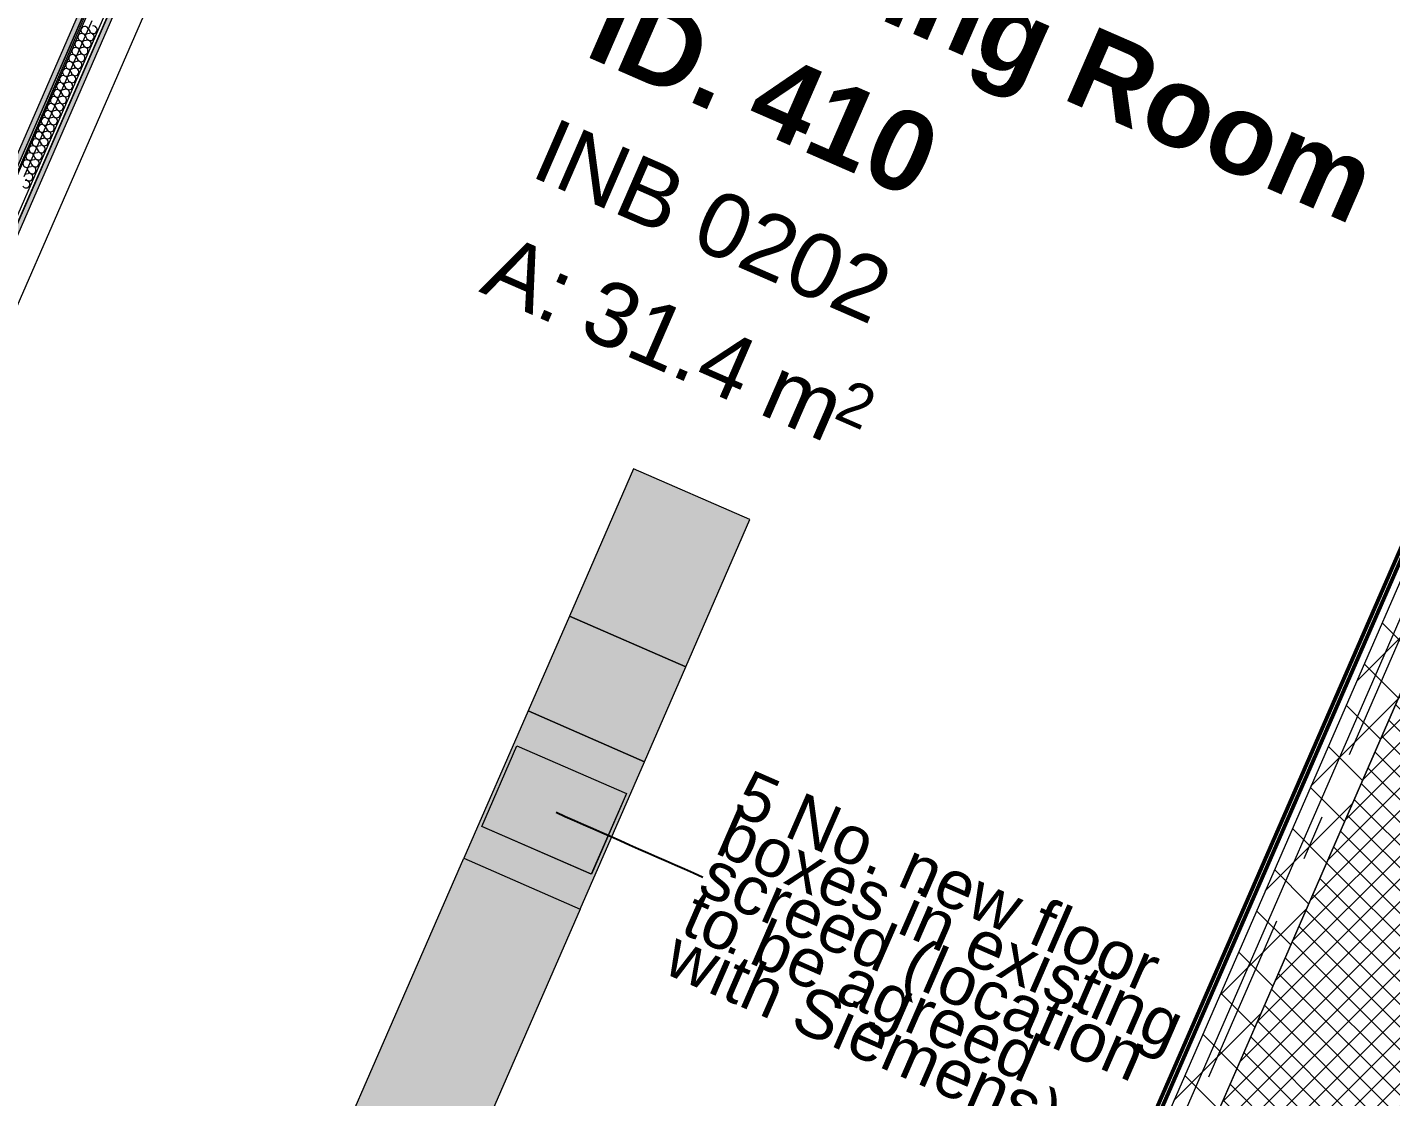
# Model space of a CAD drawing. Header units: millimetres. Extents: x -99530 to 90294, y -97212 to 56397.
# Drawn here: x 27354 to 31597, y 6482 to 9809 of the extents above; entities that cross this region are included whole.
import ezdxf
from ezdxf.enums import TextEntityAlignment as Align

# ---------------------------------------------------------------- set-up
doc = ezdxf.new("R2010")
doc.units = ezdxf.units.MM
doc.header["$MEASUREMENT"] = 0
doc.linetypes.add('Double Dashed', pattern=[1093.611073, 529.166651, -211.666656, 141.111112, -211.666656])
for name, color, linetype in [('A-15-MG_Structural_Grid', 7, 'Continuous'), ('A-25-M_Wall_Int', 7, 'Continuous'), ('New_A-05-M_Gross_Int_Siemens', 7, 'Continuous'), ('New_A-25-M_Wall_Int', 7, 'Continuous')]:
    doc.layers.add(name, color=color, linetype=linetype)
for name, color, linetype, lineweight, true_color in [('A-15-MG_Structural_Grid_Pen_No__163', 7, 'Continuous', 0, 0x750077), ('A-25-M_Wall_Int_Pen_No__102', 7, 'Continuous', 15, 0xcccccc), ('A-25-M_Wall_Int_Pen_No__107', 7, 'Continuous', 15, 0xa6a6a6), ('New_A-05-M_Gross_Int_Siemens_Pen_No__74', 7, 'Continuous', 20, 0x606060), ('New_A-25-M_Wall_Int_Pen_No__107', 7, 'Continuous', 15, 0xa6a6a6), ('New_A-25-M_Wall_Int_Pen_No__27', 7, 'Continuous', 50, 0x2a2a2a)]:
    doc.layers.add(name, color=color, linetype=linetype, lineweight=lineweight, true_color=true_color)
for name, color, linetype, lineweight in [('A-25-M_Wall_Int_Pen_No__1', 7, 'Continuous', 13), ('A-95-H_Fill_Plan_FloorTrunking_Pen_No__1', 7, 'Continuous', 13), ('A-95-H_Fill_Plan_FloorTrunking_Pen_No__101', 252, 'Continuous', 15), ('New_A-25-M_Wall_Int_Pen_No__1', 7, 'Continuous', 13), ('New_A-95-H_Fill_Plan_FloorTrunking_Pen_No__1', 7, 'Continuous', 13), ('New_A-95-H_Fill_Plan_FloorTrunking_Pen_No__101', 252, 'Continuous', 15), ('New_A-95-P_Text_1_50_GA_Pen_No__1', 7, 'Continuous', 13), ('New_A-95-P_Text_1_50_GA_Pen_No__85', 8, 'Continuous', 20), ('New_ArchiCAD Zone Stamps_Pen_No__6', 7, 'Continuous', 35), ('New_ArchiCAD Zone Stamps_Pen_No__9', 7, 'Continuous', 13)]:
    doc.layers.add(name, color=color, linetype=linetype, lineweight=lineweight)
doc.styles.add('GENERATED_STYLE_1', font='')
doc.styles.add('GENERATED_STYLE_3', font='')
doc.styles.add('GENERATED_STYLE_4', font='')
doc.styles.get('GENERATED_STYLE_1').set_extended_font_data('Arial', bold=True)
doc.styles.get('GENERATED_STYLE_3').set_extended_font_data('Arial')
doc.styles.get('GENERATED_STYLE_4').set_extended_font_data('Swis721 BT')
doc.dimstyles.new('GENERATED_STYLE__5', dxfattribs={"dimtxt": 0.18, "dimasz": 182.4, "dimexe": 0.18, "dimexo": 0.0625, "dimgap": 0.09, "dimtad": 0, "dimtih": 1, "dimtoh": 1, "dimdec": 4, "dimzin": 0, "dimdsep": 46, "dimcen": 0.09, "dimadec": 0, "dimazin": 0, "dimtfac": 1, "dimtdec": 4, "dimtmove": 0, "dimatfit": 3, "dimldrblk": 'ARROWHEAD_5', "dimfxl": 1, "dimtolj": 1, "dimtzin": 0, "dimarcsym": 0})
pattern_1 = [(45, (0, 0), (-91.9239, 91.9239), []), (135, (0, 0), (91.9239, 91.9239), [])]
pattern_2 = [(103.994, (0, 0), (-1137.956, 451.32), [0, -965.2, 0, -1079.5, 0, -1031.875]), (73.994, (0, 0), (-1195.13, 1745.31), [0, -520.7, 0, -869.95, 0, -333.375]), (33.994, (-311.5, -716.2), (785.414, 1814.82), [0, -317.5, 0, -1143, 0, -1492.25]), (23.994, (-311.5, -716.2), (250.28, 1972.77), [0, -158.75, 0, -749.3, 0, -857.25])]

# ---------------------------------------------------------------- blocks, each defined once
blk = doc.blocks.new('Meeting Room_INB 0202_43_1', base_point=(29993.7, 8916.2))
at = {"layer": 'New_A-05-M_Gross_Int_Siemens_Pen_No__74', "linetype": 'Continuous'}
for p, q in [((29168.4, 13178.4), (26274.8, 6542.4)), ((30248.4, 4809.7), (33142, 11445.7))]:
    blk.add_line(p, q, dxfattribs=at)
at = {"layer": 'New_ArchiCAD Zone Stamps_Pen_No__6'}
for tag, height, style, p in [('ROOM_NAME', 250, 'GENERATED_STYLE_1', (29370.5, 10384.4)), ('zoneNameLine2', 250, 'GENERATED_STYLE_1', (29182.1, 9952.3)), ('ROOM_NUMBER', 200, 'GENERATED_STYLE_3', (28993.7, 9531.6)), ('measuredAreaCode', 200, 'GENERATED_STYLE_3', (28836.6, 9171.5)), ('DUMMY_649', 200, 'GENERATED_STYLE_3', (29144, 9037.4)), ('DUMMY_650', 200, 'GENERATED_STYLE_3', (29633.4, 8824)), ('DUMMY_651', 133.3, 'GENERATED_STYLE_3', (29912.7, 8717.5))]:
    blk.add_attdef(tag, text='', height=height, rotation=336.4404, dxfattribs=dict(at, style=style)).set_placement(p, align=Align.TOP_LEFT)
blk = doc.blocks.new('Siemens Lounge_INB 0201_45_1', base_point=(22025, 10315.2))
at = {"layer": 'New_A-05-M_Gross_Int_Siemens_Pen_No__74', "linetype": 'Continuous'}
blk.add_line((24453.4, 2715.5), (28930, 13080.2), dxfattribs=at)
at = {"layer": 'New_ArchiCAD Zone Stamps_Pen_No__6'}
for tag, height, style, p in [('ROOM_NAME', 250, 'GENERATED_STYLE_1', (21227, 11859.6)), ('zoneNameLine2', 250, 'GENERATED_STYLE_1', (21038.6, 11427.5)), ('ROOM_NUMBER', 200, 'GENERATED_STYLE_3', (20850.1, 11006.8)), ('measuredAreaCode', 200, 'GENERATED_STYLE_3', (20693.1, 10646.7)), ('DUMMY_649', 200, 'GENERATED_STYLE_3', (21000.5, 10512.7)), ('DUMMY_650', 200, 'GENERATED_STYLE_3', (21629.7, 10238.3)), ('DUMMY_651', 133.3, 'GENERATED_STYLE_3', (21909, 10131.8))]:
    blk.add_attdef(tag, text='', height=height, rotation=336.4404, dxfattribs=dict(at, style=style)).set_placement(p, align=Align.TOP_LEFT)
blk = doc.blocks.new('Workshop_INB 0206_74_1', base_point=(41803.5, 2737))
at = {"layer": 'New_A-05-M_Gross_Int_Siemens_Pen_No__74', "linetype": 'Continuous'}
blk.add_line((33150.4, 11230.1), (28638.4, 882.5), dxfattribs=at)
at = {"layer": 'New_ArchiCAD Zone Stamps_Pen_No__9'}
for tag, height, style, p in [('ROOM_NAME', 250, 'GENERATED_STYLE_1', (41497.4, 4067)), ('zoneNameLine2', 250, 'GENERATED_STYLE_1', (41309, 3634.8)), ('ROOM_NUMBER', 200, 'GENERATED_STYLE_3', (41120.6, 3214.1)), ('measuredAreaCode', 200, 'GENERATED_STYLE_3', (40963.5, 2854)), ('DUMMY_649', 200, 'GENERATED_STYLE_3', (41270.9, 2720)), ('DUMMY_650', 200, 'GENERATED_STYLE_3', (41900.1, 2445.6)), ('DUMMY_651', 133.3, 'GENERATED_STYLE_3', (42179.4, 2339.1))]:
    blk.add_attdef(tag, text='', height=height, rotation=336.4404, dxfattribs=dict(at, style=style)).set_placement(p, align=Align.TOP_LEFT)
blk = doc.blocks.new('Wall_100_1', base_point=(28510, 938.5))
at = {"layer": 'A-25-M_Wall_Int_Pen_No__107', "linetype": 'Continuous'}
h = blk.add_hatch(dxfattribs=at)
h.set_pattern_fill('Concrete_Block_0001', color=256, style=0, pattern_type=2)
h.set_pattern_definition(pattern_1)
h.paths.add_polyline_path([(33096.8, 11457.3), (29727.1, 3729.5), (29855.4, 3673.6), (33225.1, 11401.3)])
at = {"layer": 'A-25-M_Wall_Int_Pen_No__1', "linetype": 'Continuous', "flags": 128}
for points in [[(33096.8, 11457.3), (30187.2, 4784.7)], [(29855.4, 3673.6), (33225.1, 11401.3)]]:
    blk.add_lwpolyline(points, dxfattribs=at)
blk = doc.blocks.new('*X554')
at = {"layer": 'New_A-25-M_Wall_Int_Pen_No__107', "linetype": 'Continuous'}
for p, q in [((27543.1, 9806), (27549, 9795.6)), ((27524, 9762.3), (27529.9, 9752)), ((27525.9, 9766.7), (27537.5, 9769.4)), ((27533.6, 9784.1), (27539.4, 9773.8)), ((27535.5, 9788.5), (27547, 9791.2)), ((27505, 9718.7), (27510.9, 9708.3)), ((27506.9, 9723), (27518.5, 9725.8)), ((27514.5, 9740.5), (27520.4, 9730.1)), ((27516.4, 9744.8), (27528, 9747.6)), ((27487.9, 9679.4), (27499.5, 9682.1)), ((27495.5, 9696.8), (27501.4, 9686.5)), ((27497.4, 9701.2), (27509, 9703.9)), ((27468.8, 9635.7), (27480.4, 9638.5)), ((27476.5, 9653.2), (27482.3, 9642.8)), ((27478.4, 9657.5), (27489.9, 9660.3)), ((27486, 9675), (27491.9, 9664.7)), ((27449.8, 9592.1), (27461.4, 9594.8)), ((27457.4, 9609.5), (27463.3, 9599.2)), ((27459.3, 9613.9), (27470.9, 9616.6)), ((27466.9, 9631.4), (27472.8, 9621)), ((27430.8, 9548.4), (27442.4, 9551.2)), ((27438.4, 9565.9), (27444.3, 9555.5)), ((27440.3, 9570.2), (27451.9, 9573)), ((27447.9, 9587.7), (27453.8, 9577.4)), ((27411.7, 9504.8), (27423.3, 9507.5)), ((27419.4, 9522.2), (27425.2, 9511.9)), ((27421.3, 9526.6), (27432.8, 9529.3)), ((27428.9, 9544.1), (27434.7, 9533.7)), ((27392.7, 9461.1), (27404.3, 9463.9)), ((27400.3, 9478.6), (27406.2, 9468.2)), ((27402.2, 9482.9), (27413.8, 9485.7)), ((27409.8, 9500.4), (27415.7, 9490.1)), ((27381.3, 9434.9), (27387.2, 9424.6)), ((27383.2, 9439.3), (27394.8, 9442)), ((27390.8, 9456.8), (27396.7, 9446.4)), ((27362.3, 9391.3), (27368.1, 9380.9)), ((27364.2, 9395.6), (27375.7, 9398.4)), ((27371.8, 9413.1), (27377.6, 9402.8)), ((27373.7, 9417.5), (27385.3, 9420.2)), ((27345.1, 9352), (27356.7, 9354.7)), ((27352.7, 9369.5), (27358.6, 9359.1)), ((27354.6, 9373.8), (27366.2, 9376.6))]:
    blk.add_line(p, q, dxfattribs=at)
for centre, start, end in [((27532.7, 9800.1), 29.5705, 283.3103), ((27559.3, 9801.5), 336.4404, 103.3103), ((27513.7, 9756.4), 29.5705, 283.3103), ((27523.2, 9778.3), 29.5705, 283.3103), ((27540.3, 9757.8), 336.4404, 103.3103), ((27549.8, 9779.7), 209.5705, 336.4404), ((27549.8, 9779.7), 336.4404, 103.3103), ((27559.3, 9801.5), 209.5705, 336.4404), ((27494.7, 9712.8), 29.5705, 283.3103), ((27504.2, 9734.6), 29.5705, 283.3103), ((27521.2, 9714.2), 336.4404, 103.3103), ((27530.8, 9736), 209.5705, 336.4404), ((27530.8, 9736), 336.4404, 103.3103), ((27540.3, 9757.8), 209.5705, 336.4404), ((27475.6, 9669.1), 29.5705, 283.3103), ((27485.1, 9691), 29.5705, 283.3103), ((27502.2, 9670.5), 336.4404, 103.3103), ((27511.7, 9692.4), 209.5705, 336.4404), ((27511.7, 9692.4), 336.4404, 103.3103), ((27521.2, 9714.2), 209.5705, 336.4404), ((27456.6, 9625.5), 29.5705, 283.3103), ((27466.1, 9647.3), 29.5705, 283.3103), ((27483.2, 9626.9), 336.4404, 103.3103), ((27492.7, 9648.7), 209.5705, 336.4404), ((27492.7, 9648.7), 336.4404, 103.3103), ((27502.2, 9670.5), 209.5705, 336.4404), ((27437.6, 9581.8), 29.5705, 283.3103), ((27447.1, 9603.7), 29.5705, 283.3103), ((27464.1, 9583.2), 336.4404, 103.3103), ((27473.7, 9605.1), 209.5705, 336.4404), ((27473.7, 9605.1), 336.4404, 103.3103), ((27483.2, 9626.9), 209.5705, 336.4404), ((27418.5, 9538.2), 29.5705, 283.3103), ((27428, 9560), 29.5705, 283.3103), ((27445.1, 9539.6), 336.4404, 103.3103), ((27454.6, 9561.4), 209.5705, 336.4404), ((27454.6, 9561.4), 336.4404, 103.3103), ((27464.1, 9583.2), 209.5705, 336.4404), ((27399.5, 9494.5), 29.5705, 283.3103), ((27409, 9516.4), 29.5705, 283.3103), ((27426.1, 9495.9), 336.4404, 103.3103), ((27435.6, 9517.8), 209.5705, 336.4404), ((27435.6, 9517.8), 336.4404, 103.3103), ((27445.1, 9539.6), 209.5705, 336.4404), ((27390, 9472.7), 29.5705, 283.3103), ((27407, 9452.3), 336.4404, 103.3103), ((27416.6, 9474.1), 209.5705, 336.4404), ((27416.6, 9474.1), 336.4404, 103.3103), ((27426.1, 9495.9), 209.5705, 336.4404), ((27370.9, 9429.1), 29.5705, 283.3103), ((27380.5, 9450.9), 29.5705, 283.3103), ((27397.5, 9430.5), 209.5705, 336.4404), ((27397.5, 9430.5), 336.4404, 103.3103), ((27407, 9452.3), 209.5705, 336.4404), ((27351.9, 9385.4), 29.5705, 283.3103), ((27361.4, 9407.2), 29.5705, 283.3103), ((27378.5, 9386.8), 209.5705, 336.4404), ((27378.5, 9386.8), 336.4404, 103.3103), ((27388, 9408.6), 209.5705, 336.4404), ((27388, 9408.6), 336.4404, 103.3103), ((27359.5, 9343.2), 209.5705, 336.4404), ((27359.5, 9343.2), 336.4404, 103.3103), ((27369, 9365), 209.5705, 336.4404), ((27369, 9365), 336.4404, 103.3103), ((27349.9, 9321.3), 209.5705, 336.4404), ((27349.9, 9321.3), 336.4404, 103.3103)]:
    blk.add_arc(centre, 11.9, start, end, dxfattribs=at)
blk = doc.blocks.new('Wall_104_1', base_point=(29086.3, 13205.7))
at = {"layer": 'New_A-25-M_Wall_Int_Pen_No__107', "linetype": 'Continuous'}
for points in [[(27638.5, 10140.5), (26083.4, 6574.1), (26097.1, 6568.1), (27652.3, 10134.5), (27649.5, 10135.7)], [(27718.3, 10105.7), (26163.1, 6539.3), (26176.9, 6533.3), (27732, 10099.7)]]:
    blk.add_hatch(color=256, dxfattribs=at).paths.add_polyline_path(points)
at = {"layer": 'New_A-25-M_Wall_Int_Pen_No__107', "linetype": 'Continuous', "lineweight": 0, "true_color": 0x535353}
for points in [[(27652.3, 10134.5), (26097.1, 6568.1), (26098.1, 6567.7), (27653.2, 10134.1)], [(26162.2, 6539.7), (26163.1, 6539.3), (27718.3, 10105.7), (27717.3, 10106.1)]]:
    blk.add_hatch(color=251, dxfattribs=at).paths.add_polyline_path(points)
at = {"layer": 'New_A-25-M_Wall_Int_Pen_No__1', "linetype": 'Continuous'}
for p, q in [((27652.3, 10134.5), (26097.1, 6568.1)), ((27653.2, 10134.1), (26098.1, 6567.7)), ((27662.3, 10130.1), (26107.2, 6563.7)), ((27708.2, 10110.1), (26153.1, 6543.7)), ((27717.3, 10106.1), (26162.2, 6539.7)), ((27718.3, 10105.7), (26163.1, 6539.3))]:
    blk.add_line(p, q, dxfattribs=at)
at = {"layer": 'New_A-25-M_Wall_Int_Pen_No__1', "linetype": 'Continuous', "flags": 128}
for points in [[(27638.5, 10140.5), (26083.4, 6574.1)], [(26176.9, 6533.3), (27732, 10099.7)]]:
    blk.add_lwpolyline(points, dxfattribs=at)
at = {"layer": 'New_A-25-M_Wall_Int', "color": 250, "lineweight": 50, "true_color": 0x2a2a2a}
blk.add_blockref('*X554', (0, 0), dxfattribs=at)
blk = doc.blocks.new('Wall_119_1', base_point=(26166.8, 6385))
at = {"layer": 'A-25-M_Wall_Int_Pen_No__107', "linetype": 'Continuous'}
h = blk.add_hatch(dxfattribs=at)
h.set_pattern_fill('Concrete_Block_0001', color=256, style=0, pattern_type=2)
h.set_pattern_definition(pattern_1)
h.paths.add_polyline_path([(26166.8, 6385), (30131.2, 4656.3), (30187.2, 4784.7), (26094.4, 6569.3)])
at = {"layer": 'A-25-M_Wall_Int_Pen_No__1', "linetype": 'Continuous', "flags": 128}
for points in [[(30187.2, 4784.7), (26094.4, 6569.3)], [(26166.8, 6385), (30131.2, 4656.3)]]:
    blk.add_lwpolyline(points, dxfattribs=at)
blk = doc.blocks.new('Wall_461_1', base_point=(33073.8, 11467.3))
at = {"layer": 'New_A-25-M_Wall_Int_Pen_No__107', "linetype": 'Continuous'}
h = blk.add_hatch(dxfattribs=at)
h.set_pattern_fill('613_01__ad_AR_SAND_0001', color=256, style=0, pattern_type=2)
h.set_pattern_definition(pattern_2)
h.paths.add_polyline_path([(33060.1, 11473.3), (30166.5, 4837.3), (30174.2, 4817.6), (33073.8, 11467.3)])
at = {"layer": 'New_A-25-M_Wall_Int_Pen_No__27', "linetype": 'Continuous', "flags": 128}
for points in [[(33060.1, 11473.3), (30166.5, 4837.3)], [(30174.2, 4817.6), (33073.8, 11467.3)]]:
    blk.add_lwpolyline(points, dxfattribs=at)
blk = doc.blocks.new('Wall_467_1', base_point=(26186.9, 6556.3))
at = {"layer": 'New_A-25-M_Wall_Int_Pen_No__107', "linetype": 'Continuous'}
h = blk.add_hatch(dxfattribs=at)
h.set_pattern_fill('613_01__ad_AR_SAND_0001', color=256, style=0, pattern_type=2)
h.set_pattern_definition(pattern_2)
h.paths.add_polyline_path([(26186.9, 6556.3), (30174.2, 4817.6), (30166.5, 4837.3), (26192.9, 6570)])
at = {"layer": 'New_A-25-M_Wall_Int_Pen_No__27', "linetype": 'Continuous', "flags": 128}
for points in [[(26192.9, 6570), (26186.9, 6556.3)], [(26186.9, 6556.3), (30174.2, 4817.6)], [(30166.5, 4837.3), (26192.9, 6570)]]:
    blk.add_lwpolyline(points, dxfattribs=at)
blk = doc.blocks.new('Standard grid marker')
at = {"layer": 'A-15-MG_Structural_Grid_Pen_No__163', "linetype": 'Double Dashed'}
blk.add_line((1000, 0), (29726, 0), dxfattribs=at)
at = {"layer": 'A-15-MG_Structural_Grid_Pen_No__163', "style": 'GENERATED_STYLE_4'}
for tag, p in [('AC_MarkerText_1_0', (-500, 41.2)), ('AC_MarkerText_1_1', (31226, 41.2))]:
    blk.add_attdef(tag, text='', height=350, rotation=90, dxfattribs=at).set_placement(p, align=Align.MIDDLE_CENTER)
blk = doc.blocks.new('ARROWHEAD_5')
at = {"color": 0, "linetype": 'Continuous', "lineweight": 0}
blk.add_line((0, 0), (-1, 0), dxfattribs=at)
blk.add_solid([(-1, 0.2679), (0, 0), (-1, -0.2679), (-1, 0.2679)], dxfattribs=at)

msp = doc.modelspace()

# ---------------------------------------------------------------- hatches: boundary and pattern name
at = {"layer": 'A-25-M_Wall_Int_Pen_No__102', "linetype": 'Continuous'}
h = msp.add_hatch(dxfattribs=at)
h.set_pattern_fill('Grid_5x5_Diagonal_0001', color=256, style=0, pattern_type=2)
h.set_pattern_definition([(45, (0, 0), (-35.35534, 35.35534), []), (135, (0, 0), (35.35534, 35.35534), [])])
h.paths.add_polyline_path([(44768.3, -19356.4), (49530.7, -8434.9), (28562.4, 708.3), (33140, 11206.2), (74273.5, -6730.2), (64933.5, -28149.5)])
at = {"layer": 'A-95-H_Fill_Plan_FloorTrunking_Pen_No__101', "linetype": 'Continuous', "lineweight": 0, "true_color": 0x727272}
for points in [[(29403.1, 7819.8), (29602.9, 8278.1), (29240.9, 8436), (29041, 7977.7)], [(28912.3, 7682.5), (29274.4, 7524.6), (29403.1, 7819.8), (29041, 7977.7)], [(29074.5, 7066.3), (29274.4, 7524.6), (28912.3, 7682.5), (28712.5, 7224.2)], [(28064.2, 5737.6), (28712.5, 7224.2), (29074.5, 7066.3), (28426.3, 5579.8)]]:
    msp.add_hatch(color=8, dxfattribs=at).paths.add_polyline_path(points)
at = {"layer": 'New_A-95-H_Fill_Plan_FloorTrunking_Pen_No__101', "linetype": 'Continuous', "lineweight": 0, "true_color": 0x727272}
for points in [[(28877.8, 7574.3), (29218.8, 7425.6), (29109.3, 7174.4), (28768.3, 7323.1)], [(29109, 7174.5), (28768.3, 7323.1), (28877.8, 7574.3), (29218.6, 7425.7)]]:
    msp.add_hatch(color=8, dxfattribs=at).paths.add_polyline_path(points)

# ---------------------------------------------------------------- linework, layer by layer
at = {"layer": 'A-95-H_Fill_Plan_FloorTrunking_Pen_No__1', "linetype": 'Continuous', "flags": 128}
for points in [[(29403.1, 7819.8), (29602.9, 8278.1), (29240.9, 8436), (29041, 7977.7)], [(28912.3, 7682.5), (29274.4, 7524.6), (29403.1, 7819.8), (29041, 7977.7)], [(29074.5, 7066.3), (29274.4, 7524.6), (28912.3, 7682.5), (28712.5, 7224.2)], [(28064.2, 5737.6), (28712.5, 7224.2), (29074.5, 7066.3), (28426.3, 5579.8)]]:
    msp.add_lwpolyline(points, close=True, dxfattribs=at)
at = {"layer": 'New_A-95-H_Fill_Plan_FloorTrunking_Pen_No__1', "linetype": 'Continuous', "flags": 128}
for points in [[(28877.8, 7574.3), (29218.8, 7425.6), (29109.3, 7174.4), (28768.3, 7323.1)], [(29109, 7174.5), (28768.3, 7323.1), (28877.8, 7574.3), (29218.6, 7425.7)]]:
    msp.add_lwpolyline(points, close=True, dxfattribs=at)

# ---------------------------------------------------------------- block references
at = {"layer": 'A-15-MG_Structural_Grid', "color": 8, "linetype": 'Continuous', "lineweight": 15, "zscale": 1000, "rotation": 246.440411583993}
for p in [(30139.5, 15758.5), (34264.4, 13959.8)]:
    msp.add_blockref('Standard grid marker', p, dxfattribs=at)
at = {"layer": 'A-25-M_Wall_Int', "color": 250, "lineweight": 50, "true_color": 0x2a2a2a}
for name, p in [('Wall_100_1', (28510, 938.5)), ('Wall_119_1', (26166.8, 6385))]:
    msp.add_blockref(name, p, dxfattribs=at)
at = {"layer": 'New_A-05-M_Gross_Int_Siemens', "linetype": 'Continuous'}
for name, p in [('Siemens Lounge_INB 0201_45_1', (22025, 10315.2)), ('Workshop_INB 0206_74_1', (41803.5, 2737))]:
    msp.add_blockref(name, p, dxfattribs=at)
ref = msp.add_blockref('Meeting Room_INB 0202_43_1', (29993.7, 8916.2), dxfattribs=at)
ref.add_attrib('ROOM_NAME', 'Meeting Room', dxfattribs={"layer": 'New_ArchiCAD Zone Stamps_Pen_No__6', "color": 7, "height": 250, "rotation": 336.4404, "style": 'GENERATED_STYLE_1'}).set_placement((29370.5, 10384.4), align=Align.TOP_LEFT)
ref.add_attrib('ROOM_NUMBER', 'INB 0202', dxfattribs={"layer": 'New_ArchiCAD Zone Stamps_Pen_No__6', "color": 7, "height": 200, "rotation": 336.4404, "style": 'GENERATED_STYLE_3'}).set_placement((28993.7, 9531.6), align=Align.TOP_LEFT)
ref.add_attrib('zoneNameLine2', 'ID. 410', dxfattribs={"layer": 'New_ArchiCAD Zone Stamps_Pen_No__6', "color": 7, "height": 250, "rotation": 336.4404, "style": 'GENERATED_STYLE_1'}).set_placement((29182.1, 9952.3), align=Align.TOP_LEFT)
ref.add_attrib('measuredAreaCode', 'A: ', dxfattribs={"layer": 'New_ArchiCAD Zone Stamps_Pen_No__6', "color": 7, "height": 200, "rotation": 336.4404, "style": 'GENERATED_STYLE_3'}).set_placement((28836.6, 9171.5), align=Align.TOP_LEFT)
ref.add_attrib('DUMMY_649', '31.4', dxfattribs={"layer": 'New_ArchiCAD Zone Stamps_Pen_No__6', "color": 7, "height": 200, "rotation": 336.4404, "style": 'GENERATED_STYLE_3'}).set_placement((29144, 9037.4), align=Align.TOP_LEFT)
ref.add_attrib('DUMMY_650', ' m', dxfattribs={"layer": 'New_ArchiCAD Zone Stamps_Pen_No__6', "color": 7, "height": 200, "rotation": 336.4404, "style": 'GENERATED_STYLE_3'}).set_placement((29633.4, 8824), align=Align.TOP_LEFT)
ref.add_attrib('DUMMY_651', '2', dxfattribs={"layer": 'New_ArchiCAD Zone Stamps_Pen_No__6', "color": 7, "height": 133.3, "rotation": 336.4404, "style": 'GENERATED_STYLE_3'}).set_placement((29912.7, 8717.5), align=Align.TOP_LEFT)
at = {"layer": 'New_A-25-M_Wall_Int', "color": 250, "lineweight": 50, "true_color": 0x2a2a2a}
for name, p in [('Wall_104_1', (29086.3, 13205.7)), ('Wall_461_1', (33073.8, 11467.3)), ('Wall_467_1', (26186.9, 6556.3))]:
    msp.add_blockref(name, p, dxfattribs=at)

# ---------------------------------------------------------------- texts
at = {"layer": 'New_A-95-P_Text_1_50_GA_Pen_No__1', "linetype": 'Continuous', "insert": (29456.4, 7165.9), "char_height": 150, "width": 1578.513, "attachment_point": 4, "rotation": 336.4404, "line_spacing_factor": 0.540562, "style": 'GENERATED_STYLE_4'}
msp.add_mtext('\\A1;{\\fSwis721 BT|b0|i0|c0|p34;5 No. new floor boxes in existing screed (location to be agreed with Siemens)}', dxfattribs=at)

# ---------------------------------------------------------------- leaders
at = {"layer": 'New_A-95-P_Text_1_50_GA_Pen_No__85', "linetype": 'Continuous', "path_type": 1, "annotation_type": 0, "has_hookline": 1, "hookline_direction": 0, "text_width": 1564.3, "horizontal_direction": (0.916645, -0.399703, 0)}
msp.add_leader([(28999.4, 7367.2), (29456.3, 7165.9)], dimstyle='GENERATED_STYLE__5', dxfattribs=at)

doc.saveas('drawing.dxf')
